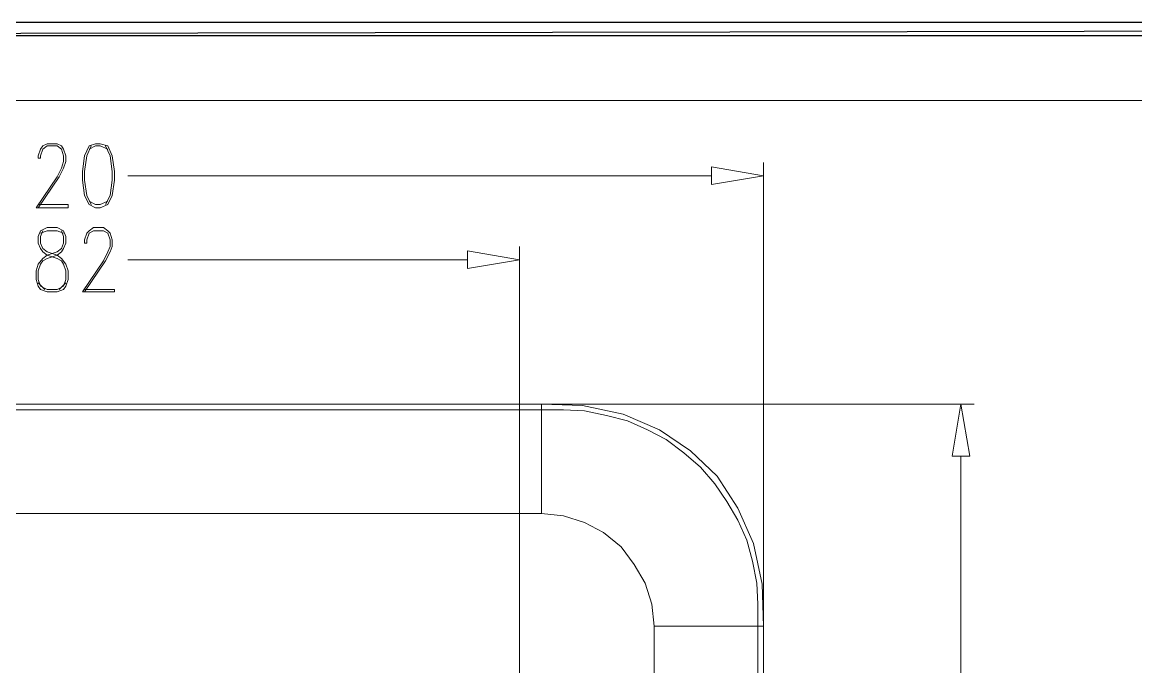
# Model space of a CAD drawing. Header units: centimetres. Extents: x -22.4 to 6.2, y -30.9 to -11.
# Drawn here: x -18.266 to -13.995, y -13.507 to -11.036 of the extents above; entities that cross this region are included whole.
import ezdxf

# ---------------------------------------------------------------- set-up
doc = ezdxf.new("R2010")
doc.units = ezdxf.units.CM
doc.header["$MEASUREMENT"] = 0
doc.layers.add('2', color=7, linetype='Continuous')
doc.layers.add('layer 1', color=7, linetype='Continuous')

msp = doc.modelspace()

# ---------------------------------------------------------------- linework, layer by layer
at = {"layer": '2', "color": 3, "lineweight": 9}
for points in [[(-15.42345, -13.35141), (-15.42345, -13.35141), (-15.42345, -11.57341), (-15.42345, -11.57341)], [(-15.62242, -11.62421), (-15.62242, -11.62421), (-17.86185, -11.62421), (-17.86185, -11.62421)], [(-16.35902, -13.88904), (-16.35902, -13.88904), (-16.35902, -11.89514), (-16.35902, -11.89514)], [(-16.55799, -11.94594), (-16.55799, -11.94594), (-17.86185, -11.94594), (-17.86185, -11.94594)], [(-16.27435, -12.50051), (-16.27435, -12.50051), (-14.61489, -12.50051), (-14.61489, -12.50051)], [(-14.66569, -12.69947), (-14.66569, -12.69947), (-14.66569, -16.65341), (-14.66569, -16.65341)]]:
    msp.add_open_spline(points, degree=3, dxfattribs=at)
for points in [[(-15.62242, -11.59034), (-15.62242, -11.59034), (-15.42345, -11.62421), (-15.42345, -11.62421), (-15.42345, -11.62421), (-15.42345, -11.62421), (-15.62242, -11.65807), (-15.62242, -11.65807), (-15.62242, -11.65807), (-15.62242, -11.65807), (-15.62242, -11.59034), (-15.62242, -11.59034)], [(-16.55799, -11.91207), (-16.55799, -11.91207), (-16.35902, -11.94594), (-16.35902, -11.94594), (-16.35902, -11.94594), (-16.35902, -11.94594), (-16.55799, -11.97981), (-16.55799, -11.97981), (-16.55799, -11.97981), (-16.55799, -11.97981), (-16.55799, -11.91207), (-16.55799, -11.91207)], [(-14.69955, -12.69947), (-14.69955, -12.69947), (-14.66569, -12.50051), (-14.66569, -12.50051), (-14.66569, -12.50051), (-14.66569, -12.50051), (-14.63182, -12.69947), (-14.63182, -12.69947), (-14.63182, -12.69947), (-14.63182, -12.69947), (-14.69955, -12.69947), (-14.69955, -12.69947)]]:
    msp.add_open_spline(points, degree=3, knots=[0, 0, 0, 0, 0.25, 0.25, 0.25, 0.25, 0.5, 0.5, 0.5, 0.5, 1, 1, 1, 1], dxfattribs=at)
at = {"layer": 'layer 1'}
for points in [[(-22.40421, -11.03577), (-22.40421, -11.03577), (-22.35341, -11.08657), (-22.35341, -11.08657), (-22.35341, -11.08657), (-22.35341, -11.08657), (4.84575, -11.03577), (4.84575, -11.03577), (4.84575, -11.03577), (4.84575, -11.03577), (-22.40421, -11.03577), (-22.40421, -11.03577)], [(-22.35341, -11.08657), (-22.35341, -11.08657), (4.84575, -11.03577), (4.84575, -11.03577), (4.84575, -11.03577), (4.84575, -11.03577), (4.79495, -11.08657), (4.79495, -11.08657), (4.79495, -11.08657), (4.79495, -11.08657), (-22.35341, -11.08657), (-22.35341, -11.08657)]]:
    msp.add_open_spline(points, degree=3, knots=[0, 0, 0, 0, 0.25, 0.25, 0.25, 0.25, 0.5, 0.5, 0.5, 0.5, 1, 1, 1, 1], dxfattribs=at)
at = {"layer": 'layer 1', "lineweight": 9}
for points, knots in [([(-21.92211, -30.90598), (-21.92211, -30.90598), (6.24226, -30.90598), (6.24226, -30.90598), (6.24226, -30.90598), (6.24226, -30.90598), (6.24226, -11.33528), (6.24226, -11.33528), (6.24226, -11.33528), (6.24226, -11.33528), (-21.92211, -11.33528), (-21.92211, -11.33528), (-21.92211, -11.33528), (-21.92211, -11.33528), (-21.92211, -30.90598), (-21.92211, -30.90598)], [0, 0, 0, 0, 0.2, 0.2, 0.2, 0.2, 0.4, 0.4, 0.4, 0.4, 0.6, 0.6, 0.6, 0.6, 1, 1, 1, 1]), ([(-18.20475, -11.55647), (-18.20475, -11.55647), (-18.19629, -11.55647), (-18.19629, -11.55647), (-18.19629, -11.55647), (-18.19629, -11.55647), (-18.19629, -11.54801), (-18.19629, -11.54801), (-18.19629, -11.54801), (-18.19629, -11.54801), (-18.18782, -11.52261), (-18.18782, -11.52261), (-18.18782, -11.52261), (-18.18782, -11.52261), (-18.17089, -11.50991), (-18.17089, -11.50991), (-18.17089, -11.50991), (-18.17089, -11.50991), (-18.13279, -11.50991), (-18.13279, -11.50991), (-18.13279, -11.50991), (-18.13279, -11.50991), (-18.11585, -11.52261), (-18.11585, -11.52261), (-18.11585, -11.52261), (-18.11585, -11.52261), (-18.10739, -11.54801), (-18.10739, -11.54801), (-18.10739, -11.54801), (-18.10739, -11.54801), (-18.10739, -11.56917), (-18.10739, -11.56917), (-18.10739, -11.56917), (-18.10739, -11.56917), (-18.11585, -11.59457), (-18.11585, -11.59457), (-18.11585, -11.59457), (-18.11585, -11.59457), (-18.13279, -11.62844), (-18.13279, -11.62844), (-18.13279, -11.62844), (-18.13279, -11.62844), (-18.21322, -11.74697), (-18.21322, -11.74697)], [0, 0, 0, 0, 0.0833333, 0.0833333, 0.0833333, 0.0833333, 0.1666667, 0.1666667, 0.1666667, 0.1666667, 0.25, 0.25, 0.25, 0.25, 0.3333333, 0.3333333, 0.3333333, 0.3333333, 0.4166667, 0.4166667, 0.4166667, 0.4166667, 0.5, 0.5, 0.5, 0.5, 0.5833333, 0.5833333, 0.5833333, 0.5833333, 0.6666667, 0.6666667, 0.6666667, 0.6666667, 0.75, 0.75, 0.75, 0.75, 0.8333333, 0.8333333, 0.8333333, 0.8333333, 1, 1, 1, 1]), ([(-18.20475, -11.55647), (-18.20475, -11.55647), (-18.20475, -11.54801), (-18.20475, -11.54801), (-18.20475, -11.54801), (-18.20475, -11.54801), (-18.19629, -11.52261), (-18.19629, -11.52261), (-18.19629, -11.52261), (-18.19629, -11.52261), (-18.18782, -11.50991), (-18.18782, -11.50991), (-18.18782, -11.50991), (-18.18782, -11.50991), (-18.17089, -11.50144), (-18.17089, -11.50144), (-18.17089, -11.50144), (-18.17089, -11.50144), (-18.13279, -11.50144), (-18.13279, -11.50144), (-18.13279, -11.50144), (-18.13279, -11.50144), (-18.11585, -11.50991), (-18.11585, -11.50991), (-18.11585, -11.50991), (-18.11585, -11.50991), (-18.10739, -11.52261), (-18.10739, -11.52261), (-18.10739, -11.52261), (-18.10739, -11.52261), (-18.09892, -11.54801), (-18.09892, -11.54801), (-18.09892, -11.54801), (-18.09892, -11.54801), (-18.09892, -11.56917), (-18.09892, -11.56917), (-18.09892, -11.56917), (-18.09892, -11.56917), (-18.10739, -11.59457), (-18.10739, -11.59457), (-18.10739, -11.59457), (-18.10739, -11.59457), (-18.12432, -11.62844), (-18.12432, -11.62844), (-18.12432, -11.62844), (-18.12432, -11.62844), (-18.20475, -11.74697), (-18.20475, -11.74697)], [0, 0, 0, 0, 0.0769231, 0.0769231, 0.0769231, 0.0769231, 0.1538462, 0.1538462, 0.1538462, 0.1538462, 0.2307692, 0.2307692, 0.2307692, 0.2307692, 0.3076923, 0.3076923, 0.3076923, 0.3076923, 0.3846154, 0.3846154, 0.3846154, 0.3846154, 0.4615385, 0.4615385, 0.4615385, 0.4615385, 0.5384615, 0.5384615, 0.5384615, 0.5384615, 0.6153846, 0.6153846, 0.6153846, 0.6153846, 0.6923077, 0.6923077, 0.6923077, 0.6923077, 0.7692308, 0.7692308, 0.7692308, 0.7692308, 0.8461538, 0.8461538, 0.8461538, 0.8461538, 1, 1, 1, 1]), ([(-17.98462, -11.50144), (-17.98462, -11.50144), (-18.01002, -11.50991), (-18.01002, -11.50991), (-18.01002, -11.50991), (-18.01002, -11.50991), (-18.02695, -11.54801), (-18.02695, -11.54801), (-18.02695, -11.54801), (-18.02695, -11.54801), (-18.03542, -11.60727), (-18.03542, -11.60727), (-18.03542, -11.60727), (-18.03542, -11.60727), (-18.03542, -11.64114), (-18.03542, -11.64114), (-18.03542, -11.64114), (-18.03542, -11.64114), (-18.02695, -11.70041), (-18.02695, -11.70041), (-18.02695, -11.70041), (-18.02695, -11.70041), (-18.01002, -11.73427), (-18.01002, -11.73427), (-18.01002, -11.73427), (-18.01002, -11.73427), (-17.98462, -11.74697), (-17.98462, -11.74697), (-17.98462, -11.74697), (-17.98462, -11.74697), (-17.96769, -11.74697), (-17.96769, -11.74697), (-17.96769, -11.74697), (-17.96769, -11.74697), (-17.93805, -11.73427), (-17.93805, -11.73427), (-17.93805, -11.73427), (-17.93805, -11.73427), (-17.92112, -11.70041), (-17.92112, -11.70041), (-17.92112, -11.70041), (-17.92112, -11.70041), (-17.91265, -11.64114), (-17.91265, -11.64114), (-17.91265, -11.64114), (-17.91265, -11.64114), (-17.91265, -11.60727), (-17.91265, -11.60727), (-17.91265, -11.60727), (-17.91265, -11.60727), (-17.92112, -11.54801), (-17.92112, -11.54801), (-17.92112, -11.54801), (-17.92112, -11.54801), (-17.93805, -11.50991), (-17.93805, -11.50991), (-17.93805, -11.50991), (-17.93805, -11.50991), (-17.96769, -11.50144), (-17.96769, -11.50144), (-17.96769, -11.50144), (-17.96769, -11.50144), (-17.98462, -11.50144), (-17.98462, -11.50144)], [0, 0, 0, 0, 0.0588235, 0.0588235, 0.0588235, 0.0588235, 0.1176471, 0.1176471, 0.1176471, 0.1176471, 0.1764706, 0.1764706, 0.1764706, 0.1764706, 0.2352941, 0.2352941, 0.2352941, 0.2352941, 0.2941176, 0.2941176, 0.2941176, 0.2941176, 0.3529412, 0.3529412, 0.3529412, 0.3529412, 0.4117647, 0.4117647, 0.4117647, 0.4117647, 0.4705882, 0.4705882, 0.4705882, 0.4705882, 0.5294118, 0.5294118, 0.5294118, 0.5294118, 0.5882353, 0.5882353, 0.5882353, 0.5882353, 0.6470588, 0.6470588, 0.6470588, 0.6470588, 0.7058824, 0.7058824, 0.7058824, 0.7058824, 0.7647059, 0.7647059, 0.7647059, 0.7647059, 0.8235294, 0.8235294, 0.8235294, 0.8235294, 0.8823529, 0.8823529, 0.8823529, 0.8823529, 1, 1, 1, 1]), ([(-18.00155, -11.50991), (-18.00155, -11.50991), (-18.01849, -11.54801), (-18.01849, -11.54801), (-18.01849, -11.54801), (-18.01849, -11.54801), (-18.02695, -11.60727), (-18.02695, -11.60727), (-18.02695, -11.60727), (-18.02695, -11.60727), (-18.02695, -11.64114), (-18.02695, -11.64114), (-18.02695, -11.64114), (-18.02695, -11.64114), (-18.01849, -11.70041), (-18.01849, -11.70041), (-18.01849, -11.70041), (-18.01849, -11.70041), (-18.00155, -11.73427), (-18.00155, -11.73427)], [0, 0, 0, 0, 0.1666667, 0.1666667, 0.1666667, 0.1666667, 0.3333333, 0.3333333, 0.3333333, 0.3333333, 0.5, 0.5, 0.5, 0.5, 0.6666667, 0.6666667, 0.6666667, 0.6666667, 1, 1, 1, 1]), ([(-17.93805, -11.52261), (-17.93805, -11.52261), (-17.96769, -11.50991), (-17.96769, -11.50991), (-17.96769, -11.50991), (-17.96769, -11.50991), (-17.98462, -11.50991), (-17.98462, -11.50991), (-17.98462, -11.50991), (-17.98462, -11.50991), (-18.01002, -11.52261), (-18.01002, -11.52261)], [0, 0, 0, 0, 0.25, 0.25, 0.25, 0.25, 0.5, 0.5, 0.5, 0.5, 1, 1, 1, 1]), ([(-17.94652, -11.73427), (-17.94652, -11.73427), (-17.92959, -11.70041), (-17.92959, -11.70041), (-17.92959, -11.70041), (-17.92959, -11.70041), (-17.92112, -11.64114), (-17.92112, -11.64114), (-17.92112, -11.64114), (-17.92112, -11.64114), (-17.92112, -11.60727), (-17.92112, -11.60727), (-17.92112, -11.60727), (-17.92112, -11.60727), (-17.92959, -11.54801), (-17.92959, -11.54801), (-17.92959, -11.54801), (-17.92959, -11.54801), (-17.94652, -11.50991), (-17.94652, -11.50991)], [0, 0, 0, 0, 0.1666667, 0.1666667, 0.1666667, 0.1666667, 0.3333333, 0.3333333, 0.3333333, 0.3333333, 0.5, 0.5, 0.5, 0.5, 0.6666667, 0.6666667, 0.6666667, 0.6666667, 1, 1, 1, 1]), ([(-18.20475, -11.73427), (-18.20475, -11.73427), (-18.09045, -11.73427), (-18.09045, -11.73427), (-18.09045, -11.73427), (-18.09045, -11.73427), (-18.09045, -11.74697), (-18.09045, -11.74697), (-18.09045, -11.74697), (-18.09045, -11.74697), (-18.21322, -11.74697), (-18.21322, -11.74697)], [0, 0, 0, 0, 0.25, 0.25, 0.25, 0.25, 0.5, 0.5, 0.5, 0.5, 1, 1, 1, 1]), ([(-18.01002, -11.72157), (-18.01002, -11.72157), (-17.98462, -11.73427), (-17.98462, -11.73427), (-17.98462, -11.73427), (-17.98462, -11.73427), (-17.96769, -11.73427), (-17.96769, -11.73427), (-17.96769, -11.73427), (-17.96769, -11.73427), (-17.93805, -11.72157), (-17.93805, -11.72157)], [0, 0, 0, 0, 0.25, 0.25, 0.25, 0.25, 0.5, 0.5, 0.5, 0.5, 1, 1, 1, 1]), ([(-18.17089, -11.82317), (-18.17089, -11.82317), (-18.19629, -11.83587), (-18.19629, -11.83587), (-18.19629, -11.83587), (-18.19629, -11.83587), (-18.20475, -11.85704), (-18.20475, -11.85704), (-18.20475, -11.85704), (-18.20475, -11.85704), (-18.20475, -11.88244), (-18.20475, -11.88244), (-18.20475, -11.88244), (-18.20475, -11.88244), (-18.19629, -11.90361), (-18.19629, -11.90361), (-18.19629, -11.90361), (-18.19629, -11.90361), (-18.18782, -11.91631), (-18.18782, -11.91631), (-18.18782, -11.91631), (-18.18782, -11.91631), (-18.17089, -11.92901), (-18.17089, -11.92901), (-18.17089, -11.92901), (-18.17089, -11.92901), (-18.13279, -11.94171), (-18.13279, -11.94171), (-18.13279, -11.94171), (-18.13279, -11.94171), (-18.11585, -11.95017), (-18.11585, -11.95017), (-18.11585, -11.95017), (-18.11585, -11.95017), (-18.10739, -11.96287), (-18.10739, -11.96287), (-18.10739, -11.96287), (-18.10739, -11.96287), (-18.09892, -11.98827), (-18.09892, -11.98827), (-18.09892, -11.98827), (-18.09892, -11.98827), (-18.09892, -12.02214), (-18.09892, -12.02214), (-18.09892, -12.02214), (-18.09892, -12.02214), (-18.10739, -12.04754), (-18.10739, -12.04754), (-18.10739, -12.04754), (-18.10739, -12.04754), (-18.13279, -12.06024), (-18.13279, -12.06024), (-18.13279, -12.06024), (-18.13279, -12.06024), (-18.17089, -12.06024), (-18.17089, -12.06024), (-18.17089, -12.06024), (-18.17089, -12.06024), (-18.19629, -12.04754), (-18.19629, -12.04754), (-18.19629, -12.04754), (-18.19629, -12.04754), (-18.20475, -12.02214), (-18.20475, -12.02214), (-18.20475, -12.02214), (-18.20475, -12.02214), (-18.20475, -11.98827), (-18.20475, -11.98827), (-18.20475, -11.98827), (-18.20475, -11.98827), (-18.19629, -11.96287), (-18.19629, -11.96287), (-18.19629, -11.96287), (-18.19629, -11.96287), (-18.18782, -11.95017), (-18.18782, -11.95017), (-18.18782, -11.95017), (-18.18782, -11.95017), (-18.17089, -11.94171), (-18.17089, -11.94171), (-18.17089, -11.94171), (-18.17089, -11.94171), (-18.13279, -11.92901), (-18.13279, -11.92901), (-18.13279, -11.92901), (-18.13279, -11.92901), (-18.11585, -11.91631), (-18.11585, -11.91631), (-18.11585, -11.91631), (-18.11585, -11.91631), (-18.10739, -11.90361), (-18.10739, -11.90361), (-18.10739, -11.90361), (-18.10739, -11.90361), (-18.09892, -11.88244), (-18.09892, -11.88244), (-18.09892, -11.88244), (-18.09892, -11.88244), (-18.09892, -11.85704), (-18.09892, -11.85704), (-18.09892, -11.85704), (-18.09892, -11.85704), (-18.10739, -11.83587), (-18.10739, -11.83587), (-18.10739, -11.83587), (-18.10739, -11.83587), (-18.13279, -11.82317), (-18.13279, -11.82317), (-18.13279, -11.82317), (-18.13279, -11.82317), (-18.17089, -11.82317), (-18.17089, -11.82317)], [0, 0, 0, 0, 0.0344828, 0.0344828, 0.0344828, 0.0344828, 0.0689655, 0.0689655, 0.0689655, 0.0689655, 0.1034483, 0.1034483, 0.1034483, 0.1034483, 0.137931, 0.137931, 0.137931, 0.137931, 0.1724138, 0.1724138, 0.1724138, 0.1724138, 0.2068966, 0.2068966, 0.2068966, 0.2068966, 0.2413793, 0.2413793, 0.2413793, 0.2413793, 0.2758621, 0.2758621, 0.2758621, 0.2758621, 0.3103448, 0.3103448, 0.3103448, 0.3103448, 0.3448276, 0.3448276, 0.3448276, 0.3448276, 0.3793103, 0.3793103, 0.3793103, 0.3793103, 0.4137931, 0.4137931, 0.4137931, 0.4137931, 0.4482759, 0.4482759, 0.4482759, 0.4482759, 0.4827586, 0.4827586, 0.4827586, 0.4827586, 0.5172414, 0.5172414, 0.5172414, 0.5172414, 0.5517241, 0.5517241, 0.5517241, 0.5517241, 0.5862069, 0.5862069, 0.5862069, 0.5862069, 0.6206897, 0.6206897, 0.6206897, 0.6206897, 0.6551724, 0.6551724, 0.6551724, 0.6551724, 0.6896552, 0.6896552, 0.6896552, 0.6896552, 0.7241379, 0.7241379, 0.7241379, 0.7241379, 0.7586207, 0.7586207, 0.7586207, 0.7586207, 0.7931034, 0.7931034, 0.7931034, 0.7931034, 0.8275862, 0.8275862, 0.8275862, 0.8275862, 0.862069, 0.862069, 0.862069, 0.862069, 0.8965517, 0.8965517, 0.8965517, 0.8965517, 0.9310345, 0.9310345, 0.9310345, 0.9310345, 1, 1, 1, 1]), ([(-18.02695, -11.88244), (-18.02695, -11.88244), (-18.02695, -11.86974), (-18.02695, -11.86974), (-18.02695, -11.86974), (-18.02695, -11.86974), (-18.01849, -11.84434), (-18.01849, -11.84434), (-18.01849, -11.84434), (-18.01849, -11.84434), (-18.01002, -11.83587), (-18.01002, -11.83587), (-18.01002, -11.83587), (-18.01002, -11.83587), (-17.99309, -11.82317), (-17.99309, -11.82317), (-17.99309, -11.82317), (-17.99309, -11.82317), (-17.95499, -11.82317), (-17.95499, -11.82317), (-17.95499, -11.82317), (-17.95499, -11.82317), (-17.93805, -11.83587), (-17.93805, -11.83587), (-17.93805, -11.83587), (-17.93805, -11.83587), (-17.92959, -11.84434), (-17.92959, -11.84434), (-17.92959, -11.84434), (-17.92959, -11.84434), (-17.92112, -11.86974), (-17.92112, -11.86974), (-17.92112, -11.86974), (-17.92112, -11.86974), (-17.92112, -11.89514), (-17.92112, -11.89514), (-17.92112, -11.89514), (-17.92112, -11.89514), (-17.92959, -11.91631), (-17.92959, -11.91631), (-17.92959, -11.91631), (-17.92959, -11.91631), (-17.94652, -11.95017), (-17.94652, -11.95017), (-17.94652, -11.95017), (-17.94652, -11.95017), (-18.02695, -12.06871), (-18.02695, -12.06871)], [0, 0, 0, 0, 0.0769231, 0.0769231, 0.0769231, 0.0769231, 0.1538462, 0.1538462, 0.1538462, 0.1538462, 0.2307692, 0.2307692, 0.2307692, 0.2307692, 0.3076923, 0.3076923, 0.3076923, 0.3076923, 0.3846154, 0.3846154, 0.3846154, 0.3846154, 0.4615385, 0.4615385, 0.4615385, 0.4615385, 0.5384615, 0.5384615, 0.5384615, 0.5384615, 0.6153846, 0.6153846, 0.6153846, 0.6153846, 0.6923077, 0.6923077, 0.6923077, 0.6923077, 0.7692308, 0.7692308, 0.7692308, 0.7692308, 0.8461538, 0.8461538, 0.8461538, 0.8461538, 1, 1, 1, 1]), ([(-18.18782, -11.83587), (-18.18782, -11.83587), (-18.19629, -11.85704), (-18.19629, -11.85704), (-18.19629, -11.85704), (-18.19629, -11.85704), (-18.19629, -11.88244), (-18.19629, -11.88244), (-18.19629, -11.88244), (-18.19629, -11.88244), (-18.18782, -11.90361), (-18.18782, -11.90361), (-18.18782, -11.90361), (-18.18782, -11.90361), (-18.17089, -11.91631), (-18.17089, -11.91631), (-18.17089, -11.91631), (-18.17089, -11.91631), (-18.13279, -11.92901), (-18.13279, -11.92901), (-18.13279, -11.92901), (-18.13279, -11.92901), (-18.11585, -11.94171), (-18.11585, -11.94171), (-18.11585, -11.94171), (-18.11585, -11.94171), (-18.09892, -11.96287), (-18.09892, -11.96287), (-18.09892, -11.96287), (-18.09892, -11.96287), (-18.09045, -11.98827), (-18.09045, -11.98827), (-18.09045, -11.98827), (-18.09045, -11.98827), (-18.09045, -12.02214), (-18.09045, -12.02214), (-18.09045, -12.02214), (-18.09045, -12.02214), (-18.09892, -12.04754), (-18.09892, -12.04754), (-18.09892, -12.04754), (-18.09892, -12.04754), (-18.10739, -12.06024), (-18.10739, -12.06024), (-18.10739, -12.06024), (-18.10739, -12.06024), (-18.13279, -12.06871), (-18.13279, -12.06871), (-18.13279, -12.06871), (-18.13279, -12.06871), (-18.17089, -12.06871), (-18.17089, -12.06871), (-18.17089, -12.06871), (-18.17089, -12.06871), (-18.19629, -12.06024), (-18.19629, -12.06024), (-18.19629, -12.06024), (-18.19629, -12.06024), (-18.20475, -12.04754), (-18.20475, -12.04754), (-18.20475, -12.04754), (-18.20475, -12.04754), (-18.21322, -12.02214), (-18.21322, -12.02214), (-18.21322, -12.02214), (-18.21322, -12.02214), (-18.21322, -11.98827), (-18.21322, -11.98827), (-18.21322, -11.98827), (-18.21322, -11.98827), (-18.20475, -11.96287), (-18.20475, -11.96287), (-18.20475, -11.96287), (-18.20475, -11.96287), (-18.18782, -11.94171), (-18.18782, -11.94171), (-18.18782, -11.94171), (-18.18782, -11.94171), (-18.17089, -11.92901), (-18.17089, -11.92901), (-18.17089, -11.92901), (-18.17089, -11.92901), (-18.13279, -11.91631), (-18.13279, -11.91631), (-18.13279, -11.91631), (-18.13279, -11.91631), (-18.11585, -11.90361), (-18.11585, -11.90361), (-18.11585, -11.90361), (-18.11585, -11.90361), (-18.10739, -11.88244), (-18.10739, -11.88244), (-18.10739, -11.88244), (-18.10739, -11.88244), (-18.10739, -11.85704), (-18.10739, -11.85704), (-18.10739, -11.85704), (-18.10739, -11.85704), (-18.11585, -11.83587), (-18.11585, -11.83587)], [0, 0, 0, 0, 0.0384615, 0.0384615, 0.0384615, 0.0384615, 0.0769231, 0.0769231, 0.0769231, 0.0769231, 0.1153846, 0.1153846, 0.1153846, 0.1153846, 0.1538462, 0.1538462, 0.1538462, 0.1538462, 0.1923077, 0.1923077, 0.1923077, 0.1923077, 0.2307692, 0.2307692, 0.2307692, 0.2307692, 0.2692308, 0.2692308, 0.2692308, 0.2692308, 0.3076923, 0.3076923, 0.3076923, 0.3076923, 0.3461538, 0.3461538, 0.3461538, 0.3461538, 0.3846154, 0.3846154, 0.3846154, 0.3846154, 0.4230769, 0.4230769, 0.4230769, 0.4230769, 0.4615385, 0.4615385, 0.4615385, 0.4615385, 0.5, 0.5, 0.5, 0.5, 0.5384615, 0.5384615, 0.5384615, 0.5384615, 0.5769231, 0.5769231, 0.5769231, 0.5769231, 0.6153846, 0.6153846, 0.6153846, 0.6153846, 0.6538462, 0.6538462, 0.6538462, 0.6538462, 0.6923077, 0.6923077, 0.6923077, 0.6923077, 0.7307692, 0.7307692, 0.7307692, 0.7307692, 0.7692308, 0.7692308, 0.7692308, 0.7692308, 0.8076923, 0.8076923, 0.8076923, 0.8076923, 0.8461538, 0.8461538, 0.8461538, 0.8461538, 0.8846154, 0.8846154, 0.8846154, 0.8846154, 0.9230769, 0.9230769, 0.9230769, 0.9230769, 1, 1, 1, 1]), ([(-18.10739, -11.84434), (-18.10739, -11.84434), (-18.13279, -11.83587), (-18.13279, -11.83587), (-18.13279, -11.83587), (-18.13279, -11.83587), (-18.17089, -11.83587), (-18.17089, -11.83587), (-18.17089, -11.83587), (-18.17089, -11.83587), (-18.19629, -11.84434), (-18.19629, -11.84434)], [0, 0, 0, 0, 0.25, 0.25, 0.25, 0.25, 0.5, 0.5, 0.5, 0.5, 1, 1, 1, 1]), ([(-18.02695, -11.88244), (-18.02695, -11.88244), (-18.01849, -11.88244), (-18.01849, -11.88244), (-18.01849, -11.88244), (-18.01849, -11.88244), (-18.01849, -11.86974), (-18.01849, -11.86974), (-18.01849, -11.86974), (-18.01849, -11.86974), (-18.01002, -11.84434), (-18.01002, -11.84434), (-18.01002, -11.84434), (-18.01002, -11.84434), (-17.99309, -11.83587), (-17.99309, -11.83587), (-17.99309, -11.83587), (-17.99309, -11.83587), (-17.95499, -11.83587), (-17.95499, -11.83587), (-17.95499, -11.83587), (-17.95499, -11.83587), (-17.93805, -11.84434), (-17.93805, -11.84434), (-17.93805, -11.84434), (-17.93805, -11.84434), (-17.92959, -11.86974), (-17.92959, -11.86974), (-17.92959, -11.86974), (-17.92959, -11.86974), (-17.92959, -11.89514), (-17.92959, -11.89514), (-17.92959, -11.89514), (-17.92959, -11.89514), (-17.93805, -11.91631), (-17.93805, -11.91631), (-17.93805, -11.91631), (-17.93805, -11.91631), (-17.95499, -11.95017), (-17.95499, -11.95017), (-17.95499, -11.95017), (-17.95499, -11.95017), (-18.03542, -12.06871), (-18.03542, -12.06871)], [0, 0, 0, 0, 0.0833333, 0.0833333, 0.0833333, 0.0833333, 0.1666667, 0.1666667, 0.1666667, 0.1666667, 0.25, 0.25, 0.25, 0.25, 0.3333333, 0.3333333, 0.3333333, 0.3333333, 0.4166667, 0.4166667, 0.4166667, 0.4166667, 0.5, 0.5, 0.5, 0.5, 0.5833333, 0.5833333, 0.5833333, 0.5833333, 0.6666667, 0.6666667, 0.6666667, 0.6666667, 0.75, 0.75, 0.75, 0.75, 0.8333333, 0.8333333, 0.8333333, 0.8333333, 1, 1, 1, 1]), ([(-18.02695, -12.06024), (-18.02695, -12.06024), (-17.91265, -12.06024), (-17.91265, -12.06024), (-17.91265, -12.06024), (-17.91265, -12.06024), (-17.91265, -12.06871), (-17.91265, -12.06871), (-17.91265, -12.06871), (-17.91265, -12.06871), (-18.03542, -12.06871), (-18.03542, -12.06871)], [0, 0, 0, 0, 0.25, 0.25, 0.25, 0.25, 0.5, 0.5, 0.5, 0.5, 1, 1, 1, 1]), ([(-15.82139, -12.59787), (-15.82139, -12.59787), (-15.96109, -12.53861), (-15.96109, -12.53861), (-15.96109, -12.53861), (-15.96109, -12.53861), (-16.11772, -12.50474), (-16.11772, -12.50474)], [0, 0, 0, 0, 0.3333333, 0.3333333, 0.3333333, 0.3333333, 1, 1, 1, 1]), ([(-16.27435, -12.52167), (-16.27435, -12.52167), (-16.18969, -12.52167), (-16.18969, -12.52167), (-16.18969, -12.52167), (-16.18969, -12.52167), (-16.10925, -12.52591), (-16.10925, -12.52591), (-16.10925, -12.52591), (-16.10925, -12.52591), (-16.02459, -12.54284), (-16.02459, -12.54284), (-16.02459, -12.54284), (-16.02459, -12.54284), (-15.94415, -12.56401), (-15.94415, -12.56401), (-15.94415, -12.56401), (-15.94415, -12.56401), (-15.86795, -12.59787), (-15.86795, -12.59787), (-15.86795, -12.59787), (-15.86795, -12.59787), (-15.79599, -12.63597), (-15.79599, -12.63597), (-15.79599, -12.63597), (-15.79599, -12.63597), (-15.72825, -12.68677), (-15.72825, -12.68677), (-15.72825, -12.68677), (-15.72825, -12.68677), (-15.66475, -12.74181), (-15.66475, -12.74181), (-15.66475, -12.74181), (-15.66475, -12.74181), (-15.60972, -12.80531), (-15.60972, -12.80531), (-15.60972, -12.80531), (-15.60972, -12.80531), (-15.56315, -12.87304), (-15.56315, -12.87304), (-15.56315, -12.87304), (-15.56315, -12.87304), (-15.52082, -12.94501), (-15.52082, -12.94501), (-15.52082, -12.94501), (-15.52082, -12.94501), (-15.48695, -13.02121), (-15.48695, -13.02121), (-15.48695, -13.02121), (-15.48695, -13.02121), (-15.46579, -13.10164), (-15.46579, -13.10164), (-15.46579, -13.10164), (-15.46579, -13.10164), (-15.44885, -13.18631), (-15.44885, -13.18631), (-15.44885, -13.18631), (-15.44885, -13.18631), (-15.44462, -13.26674), (-15.44462, -13.26674), (-15.44462, -13.26674), (-15.44462, -13.26674), (-15.44462, -13.35141), (-15.44462, -13.35141)], [0, 0, 0, 0, 0.0588235, 0.0588235, 0.0588235, 0.0588235, 0.1176471, 0.1176471, 0.1176471, 0.1176471, 0.1764706, 0.1764706, 0.1764706, 0.1764706, 0.2352941, 0.2352941, 0.2352941, 0.2352941, 0.2941176, 0.2941176, 0.2941176, 0.2941176, 0.3529412, 0.3529412, 0.3529412, 0.3529412, 0.4117647, 0.4117647, 0.4117647, 0.4117647, 0.4705882, 0.4705882, 0.4705882, 0.4705882, 0.5294118, 0.5294118, 0.5294118, 0.5294118, 0.5882353, 0.5882353, 0.5882353, 0.5882353, 0.6470588, 0.6470588, 0.6470588, 0.6470588, 0.7058824, 0.7058824, 0.7058824, 0.7058824, 0.7647059, 0.7647059, 0.7647059, 0.7647059, 0.8235294, 0.8235294, 0.8235294, 0.8235294, 0.8823529, 0.8823529, 0.8823529, 0.8823529, 1, 1, 1, 1]), ([(-15.60125, -12.77567), (-15.60125, -12.77567), (-15.70285, -12.67831), (-15.70285, -12.67831), (-15.70285, -12.67831), (-15.70285, -12.67831), (-15.82139, -12.59787), (-15.82139, -12.59787)], [0, 0, 0, 0, 0.3333333, 0.3333333, 0.3333333, 0.3333333, 1, 1, 1, 1]), ([(-15.42769, -13.19054), (-15.42769, -13.19054), (-15.46155, -13.03391), (-15.46155, -13.03391), (-15.46155, -13.03391), (-15.46155, -13.03391), (-15.52082, -12.89844), (-15.52082, -12.89844), (-15.52082, -12.89844), (-15.52082, -12.89844), (-15.60125, -12.77567), (-15.60125, -12.77567)], [0, 0, 0, 0, 0.25, 0.25, 0.25, 0.25, 0.5, 0.5, 0.5, 0.5, 1, 1, 1, 1]), ([(-15.84255, -13.35141), (-15.84255, -13.35141), (-15.85102, -13.26674), (-15.85102, -13.26674), (-15.85102, -13.26674), (-15.85102, -13.26674), (-15.87642, -13.18631), (-15.87642, -13.18631), (-15.87642, -13.18631), (-15.87642, -13.18631), (-15.91875, -13.11434), (-15.91875, -13.11434), (-15.91875, -13.11434), (-15.91875, -13.11434), (-15.96955, -13.04661), (-15.96955, -13.04661), (-15.96955, -13.04661), (-15.96955, -13.04661), (-16.03729, -12.99157), (-16.03729, -12.99157), (-16.03729, -12.99157), (-16.03729, -12.99157), (-16.10925, -12.95347), (-16.10925, -12.95347), (-16.10925, -12.95347), (-16.10925, -12.95347), (-16.18969, -12.92807), (-16.18969, -12.92807), (-16.18969, -12.92807), (-16.18969, -12.92807), (-16.27435, -12.91961), (-16.27435, -12.91961)], [0, 0, 0, 0, 0.1111111, 0.1111111, 0.1111111, 0.1111111, 0.2222222, 0.2222222, 0.2222222, 0.2222222, 0.3333333, 0.3333333, 0.3333333, 0.3333333, 0.4444444, 0.4444444, 0.4444444, 0.4444444, 0.5555556, 0.5555556, 0.5555556, 0.5555556, 0.6666667, 0.6666667, 0.6666667, 0.6666667, 0.7777778, 0.7777778, 0.7777778, 0.7777778, 1, 1, 1, 1]), ([(-15.43192, -20.98411), (-15.43192, -20.98411), (-15.42345, -20.80207), (-15.42345, -20.80207), (-15.42345, -20.80207), (-15.42345, -20.80207), (-15.42345, -13.35141), (-15.42345, -13.35141), (-15.42345, -13.35141), (-15.42345, -13.35141), (-15.42769, -13.19054), (-15.42769, -13.19054), (-15.42769, -13.19054), (-15.42769, -13.19054), (-15.46155, -13.03391), (-15.46155, -13.03391)], [0, 0, 0, 0, 0.2, 0.2, 0.2, 0.2, 0.4, 0.4, 0.4, 0.4, 0.6, 0.6, 0.6, 0.6, 1, 1, 1, 1])]:
    msp.add_open_spline(points, degree=3, knots=knots, dxfattribs=at)
for points in [[(-18.20475, -12.03484), (-18.20475, -12.03484), (-18.17935, -12.06024), (-18.17935, -12.06024)], [(-18.12432, -12.06024), (-18.12432, -12.06024), (-18.09892, -12.03484), (-18.09892, -12.03484)], [(-16.27435, -12.50051), (-16.27435, -12.50051), (-20.30024, -12.50051), (-20.30024, -12.50051)], [(-16.27435, -12.52167), (-16.27435, -12.52167), (-16.27435, -12.50051), (-16.27435, -12.50051)], [(-16.11772, -12.50474), (-16.11772, -12.50474), (-16.27435, -12.50051), (-16.27435, -12.50051)], [(-18.28942, -12.52167), (-18.28942, -12.52167), (-16.27435, -12.52167), (-16.27435, -12.52167)], [(-16.27435, -12.52167), (-16.27435, -12.52167), (-16.27435, -12.91961), (-16.27435, -12.91961)], [(-16.27435, -12.91961), (-16.27435, -12.91961), (-18.28942, -12.91961), (-18.28942, -12.91961)], [(-15.84255, -20.80207), (-15.84255, -20.80207), (-15.84255, -13.35141), (-15.84255, -13.35141)], [(-15.44462, -13.35141), (-15.44462, -13.35141), (-15.84255, -13.35141), (-15.84255, -13.35141)], [(-15.44462, -13.35141), (-15.44462, -13.35141), (-15.44462, -20.80207), (-15.44462, -20.80207)], [(-15.44462, -13.35141), (-15.44462, -13.35141), (-15.42345, -13.35141), (-15.42345, -13.35141)]]:
    msp.add_open_spline(points, degree=3, dxfattribs=at)

doc.saveas('drawing.dxf')
